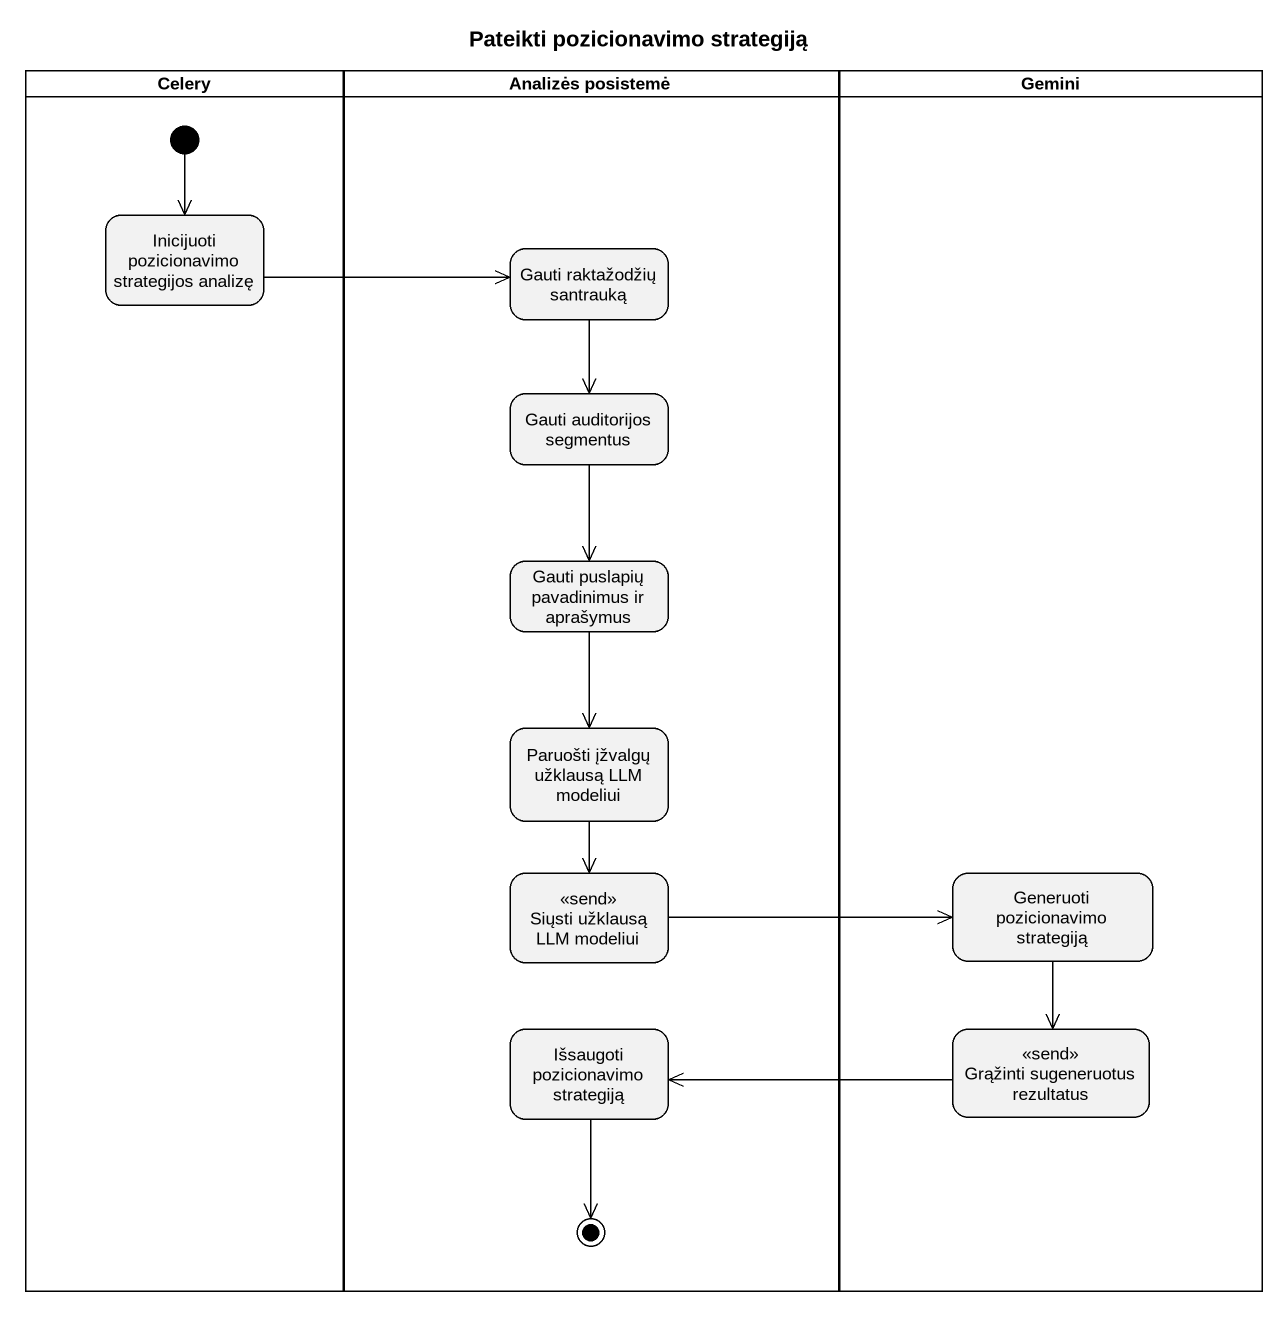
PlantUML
@startuml
title Pateikti pozicionavimo strategiją
hide empty description
state Celery <<partition>> {
  state "Inicijuoti pozicionavimo strategijos analizę" as Inicijuoti_pozicionavimo
  [*] --> Inicijuoti_pozicionavimo
}
state "Analizės posistemė" as Analizės_posistemė <<partition>> {
  state "Gauti raktažodžių santrauką" as Gauti_raktažodžių_santrauką
  state "Gauti auditorijos segmentus" as Gauti_auditorijos_segmentus
  state "Gauti puslapių pavadinimus ir aprašymus" as Gauti_puslapių_pavadinimus
  state "Paruošti įžvalgų užklausą LLM modeliui" as Paruošti_įžvalgų_užklausą
  state "Siųsti užklausą LLM modeliui" as Siųsti_užklausą_LLM_modeliui <<send>>
  state "Išsaugoti pozicionavimo strategiją" as Išsaugoti_pozicionavimo
  Išsaugoti_pozicionavimo --> [*]
}
state Gemini <<partition>> {
  state "Generuoti pozicionavimo strategiją" as Generuoti_pozicionavimo
  state "Grąžinti sugeneruotus rezultatus" as Grąžinti_sugeneruotus <<send>>
}
Inicijuoti_pozicionavimo -right-> Gauti_raktažodžių_santrauką
Gauti_raktažodžių_santrauką --> Gauti_auditorijos_segmentus
Gauti_auditorijos_segmentus --> Gauti_puslapių_pavadinimus
Gauti_puslapių_pavadinimus --> Paruošti_įžvalgų_užklausą
Paruošti_įžvalgų_užklausą --> Siųsti_užklausą_LLM_modeliui
Siųsti_užklausą_LLM_modeliui -right-> Generuoti_pozicionavimo
Generuoti_pozicionavimo --> Grąžinti_sugeneruotus
Grąžinti_sugeneruotus -left-> Išsaugoti_pozicionavimo
@enduml
